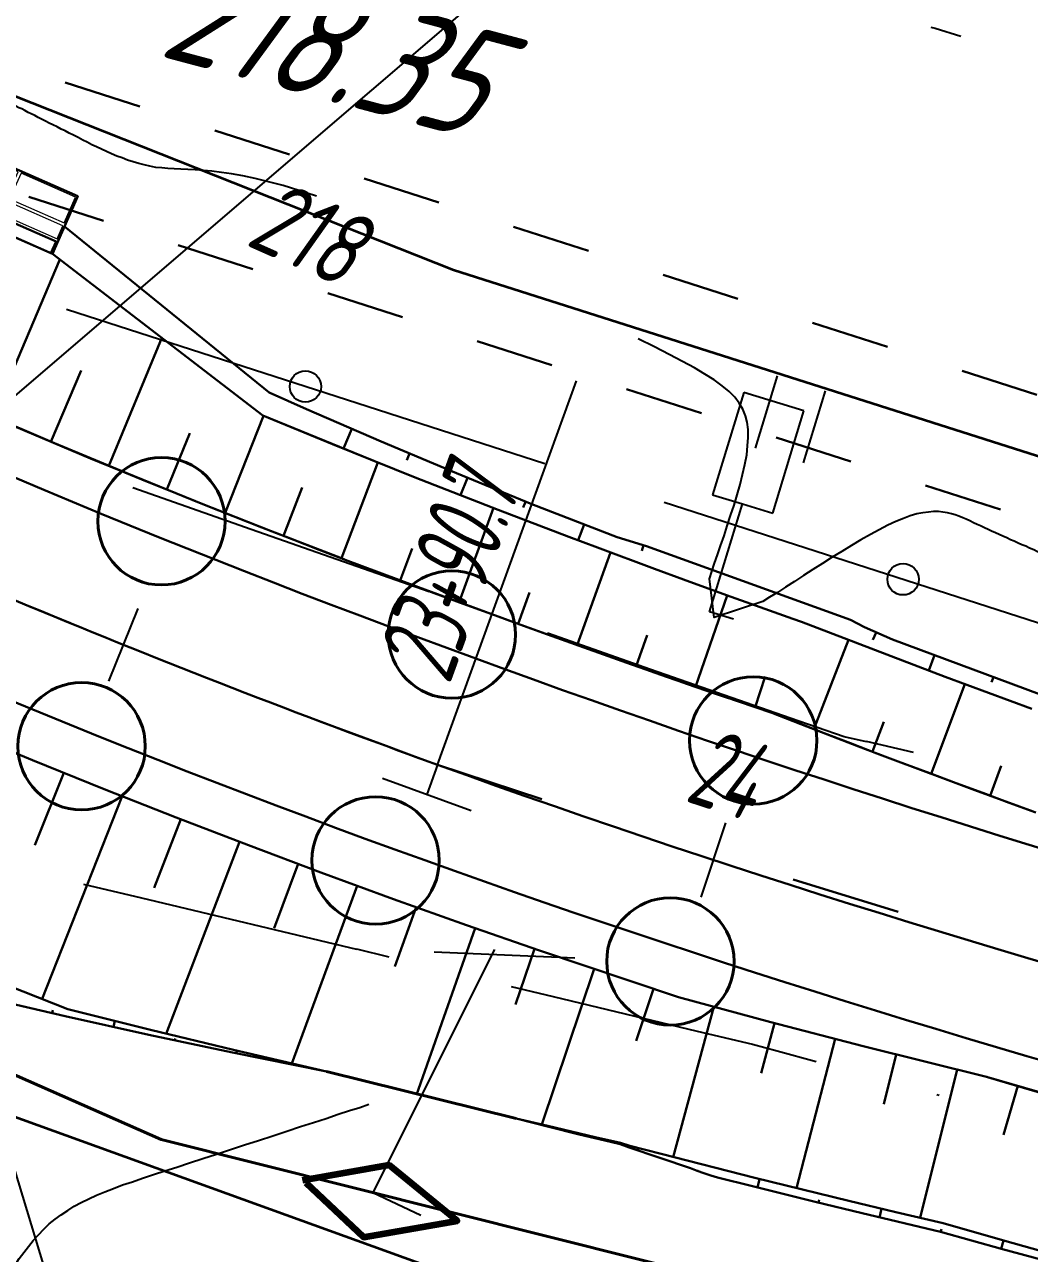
# Model space of a CAD drawing. Header units: millimetres. Extents: x -698 to 8131, y -704 to 4503.
# Drawn here: x 1544.66 to 1576.65, y 3505.18 to 3544.32 of the extents above; entities that cross this region are included whole.
import ezdxf
from ezdxf import colors
from ezdxf.entities.mleader import LeaderData, LeaderLine
from ezdxf.math import Vec2, Vec3

# ---------------------------------------------------------------- set-up
doc = ezdxf.new("R2010")
doc.units = ezdxf.units.MM
for name, pattern in [('ACAD_ISO02W100', [15, 12, -3]), ('CONTI', [0]), ('STRIHSMALL', [1, 0.5, -0.5]), ('STROT', [1.7, 0.5, -1.2])]:
    doc.linetypes.add(name, pattern=pattern)
for name, color, linetype, lineweight in [('10', 1, 'Continuous', 35), ('КОПИЯ_ОСЬ_13_ОТКОСЫ', 7, 'Continuous', 30), ('Огражд-перила', 1, 'ограждение2', 40), ('ОСЬ_ВЕРХ_ПОКРЫТИЯ_ГРАНИЦЫ_ПОЛОС', 7, 'Continuous', 30), ('ОСЬ_ВЕРХ_ПОКРЫТИЯ_ОСЬ', 1, 'Continuous', 30), ('Трубы мет.', 7, 'ACAD_ISO02W100', 30)]:
    doc.layers.add(name, color=color, linetype=linetype, lineweight=lineweight)
for name, color, linetype in [('_Ростелеком', 6, 'Continuous'), ('GOR_BDEFAULT', 212, 'CONTI'), ('PI_OTDEFAULT', 172, 'CONTI'), ('PLN_O', 7, 'CONTI'), ('SIT_LDEFAULT', 7, 'CONTI'), ('USLZNDEFAULT', 7, 'CONTI'), ('ZAPSKDEFAULT', 7, 'CONTI'), ('Выноски', 250, 'Continuous'), ('Изменение выноски', 3, 'Continuous'), ('ОСЬ_ВЕРХ_ПОКРЫТИЯ_ПИКЕТЫ', 1, 'Continuous'), ('ОСЬ_ВЕРХ_ПОКРЫТИЯ_РАЗБИВКА_КРИВ', 1, 'Continuous'), ('разметка', 7, 'Continuous')]:
    doc.layers.add(name, color=color, linetype=linetype)
doc.styles.add('eskd', font='isocpeui.ttf', dxfattribs={"width": 1.2})
doc.styles.add('SHRFT', font='isocpeui.ttf', dxfattribs={"width": 3.5})
doc.styles.get("Standard").update_dxf_attribs({"font": 'isocpeui.ttf'})
doc.styles.add('STYLE1', font='isocpeui.ttf', dxfattribs={"width": 0.9})
doc.styles.add('ГОСТ', font='isocpeui.ttf', dxfattribs={"height": 4})
doc.linetypes.add('кабель_связи_проект.', pattern='A,10,-1,["/",STYLE1,S=3,R=0,X=0,Y=-1.5],-4.1', length=15.1)
doc.linetypes.add('ограждение2', pattern='A,0.25,-0.1,[132,ltypeshp.shx,S=0.1,R=0,X=-0.1,Y=0],-0.1,1', length=1.45)

# ---------------------------------------------------------------- blocks, each defined once
blk = doc.blocks.new('BL_2011')
at = {"color": 0}
for p, q in [((0, 0), (0, 2.4)), ((1.6, 0), (1.6, 2.4))]:
    blk.add_line(p, q, dxfattribs=at)
blk = doc.blocks.new('BL_12')
at = {"color": 0}
for p, q in [((1, 7), (-1, 7)), ((-1, 7), (-1, 3.6)), ((1, 3.6), (1, 7)), ((-1, 3.6), (0, 3.6)), ((0, 0), (0, 3.6)), ((0, 3.6), (1, 3.6)), ((0.8, 0), (0, 0))]:
    blk.add_line(p, q, dxfattribs=at)
blk = doc.blocks.new('7')
at = {"layer": 'Огражд-перила', "linetype": 'Continuous'}
blk.add_circle((0, 0), 2.028, dxfattribs=at)
blk = doc.blocks.new('A$C26264B13')
at = {"layer": 'Трубы мет.', "linetype": 'Continuous'}
for points in [[(0, 31), (-20, 31), (-20, -31), (0, -31)], [(0, 30.5), (-4, 30.5), (-4, 11.5), (0, 11.5)], [(0, -30.5), (-4, -30.5), (-4, -11.5), (0, -11.5)]]:
    blk.add_lwpolyline(points, close=True, dxfattribs=at)
at = {"layer": 'Трубы мет.', "linetype": 'Continuous', "lineweight": 0}
for points in [[(-10.5, 30.5), (-19.5, 30.5), (-19.5, 11.5), (-10.5, 11.5)], [(-5, 30.5), (-9.5, 30.5), (-9.5, 11.5), (-5, 11.5)], [(-10.5, 10.5), (-19.5, 10.5), (-19.5, 0.5), (-10.5, 0.5)], [(-0.5, 10.5), (-9.5, 10.5), (-9.5, 0.5), (-0.5, 0.5)], [(-10.5, -0.5), (-19.5, -0.5), (-19.5, -10.5), (-10.5, -10.5)], [(-0.5, -0.5), (-9.5, -0.5), (-9.5, -10.5), (-0.5, -10.5)], [(-10.5, -30.5), (-19.5, -30.5), (-19.5, -11.5), (-10.5, -11.5)], [(-5, -30.5), (-9.5, -30.5), (-9.5, -11.5), (-5, -11.5)]]:
    blk.add_lwpolyline(points, close=True, dxfattribs=at)

msp = doc.modelspace()

# ---------------------------------------------------------------- linework, layer by layer
at = {"linetype": 'Continuous'}
msp.add_lwpolyline([(1536.468, 3525.746), (1594.178, 3575.213), (1594.24, 3575.194)], dxfattribs=at)
at = {"layer": '10'}
for points in [[(1046.543, 3727.064), (1198.733, 3733.064), (1220.213, 3730.384), (1260.153, 3712.304), (1366.673, 3650.014), (1391.903, 3633.604), (1426.223, 3611.284), (1477.833, 3579.504), (1522.493, 3550.704), (1558.313, 3536.504), (1597.923, 3523.884), (1628.593, 3510.074), (1698.423, 3498.654), (1715.913, 3495.084), (1834.883, 3470.784), (1953.683, 3446.504), (2141.803, 3408.074), (2216.553, 3392.804)], [(2162.783, 3383.774), (2086.083, 3399.104), (2023.843, 3412.104), (1914.293, 3434.964), (1842.823, 3450.024), (1748.353, 3469.324), (1605.033, 3494.404), (1606.563, 3488.914), (1596.893, 3490.534), (1543.043, 3509.994), (1510.863, 3521.344), (1481.723, 3540.654), (1368.533, 3619.734), (1289.903, 3664.834), (1246.893, 3688.964), (1228.043, 3695.534), (1204.683, 3699.254), (843.893, 3696.004)]]:
    msp.add_lwpolyline(points, dxfattribs=at)
at = {"layer": '_Ростелеком', "linetype": 'кабель_связи_проект.', "lineweight": 40, "ltscale": 0.25}
msp.add_lwpolyline([(1139.317, 3707.384), (1173.443, 3705.052), (1210.365, 3699.103), (1228.095, 3695.879), (1247.2, 3689.26), (1259.613, 3683.865), (1298.754, 3664.906), (1337.605, 3641.335), (1379.143, 3613.354), (1432.54, 3577.081), (1497.38, 3534.92), (1507.859, 3528.099), (1522.677, 3520.444), (1549.009, 3508.805), (1605.059, 3494.766), (1669.261, 3483.803), (1746.706, 3469.612), (1806.748, 3457.394), (1856.922, 3447.106), (1888.768, 3440.625), (1918.482, 3434.382), (2018.587, 3413.687), (2116.876, 3393.624), (2299.356, 3355.85)], dxfattribs=at)
at = {"layer": '_Ростелеком', "ltscale": 0.25}
for points in [[(1559.617, 3514.858), (1555.745, 3507.117), (1557.276, 3506.397)], [(1557.696, 3514.788), (1562.175, 3514.599)]]:
    msp.add_lwpolyline(points, dxfattribs=at)
at = {"layer": '_Ростелеком', "lineweight": 100, "ltscale": 0.25}
msp.add_lwpolyline([(1553.607, 3507.431), (1555.448, 3505.699), (1558.434, 3506.221), (1556.265, 3507.986), (1553.507, 3507.499)], dxfattribs=at)
at = {"layer": 'GOR_BDEFAULT', "color": 212, "flags": 128}
for points, elevation in [([(1553.949, 3538.85), (1553.389, 3539.03), (1552.889, 3539.19), (1552.419, 3539.31), (1551.999, 3539.42), (1551.609, 3539.5), (1551.249, 3539.56), (1550.929, 3539.61), (1550.619, 3539.65), (1550.349, 3539.67), (1550.089, 3539.69), (1549.859, 3539.7), (1549.629, 3539.71), (1549.419, 3539.72), (1549.219, 3539.73), (1549.029, 3539.75), (1548.839, 3539.77), (1548.649, 3539.81), (1548.469, 3539.85), (1548.289, 3539.89), (1548.109, 3539.95), (1547.929, 3540), (1547.759, 3540.07), (1547.589, 3540.13), (1547.429, 3540.2), (1547.269, 3540.27), (1547.109, 3540.35), (1546.949, 3540.42), (1546.799, 3540.49), (1546.649, 3540.57), (1546.509, 3540.64), (1546.359, 3540.72), (1546.219, 3540.79), (1546.079, 3540.86), (1545.949, 3540.93), (1545.819, 3540.99), (1545.689, 3541.06), (1545.559, 3541.12), (1545.439, 3541.18), (1545.319, 3541.24), (1545.199, 3541.3), (1545.089, 3541.36), (1544.979, 3541.42), (1544.869, 3541.47), (1544.769, 3541.52), (1544.669, 3541.58), (1544.569, 3541.63), (1544.469, 3541.67), (1544.379, 3541.72), (1544.289, 3541.77), (1544.209, 3541.81), (1544.129, 3541.85), (1544.049, 3541.89), (1543.969, 3541.93), (1543.899, 3541.97), (1543.829, 3542), (1543.759, 3542.04), (1543.699, 3542.07), (1543.639, 3542.1), (1543.579, 3542.13), (1543.529, 3542.16), (1543.049, 3542.4), (1542.969, 3542.65), (1542.969, 3542.69), (1542.979, 3542.73), (1542.989, 3542.77), (1543.009, 3542.81), (1543.019, 3542.86), (1543.029, 3542.9), (1543.039, 3542.95), (1543.049, 3542.99), (1543.059, 3543.03), (1543.069, 3543.06), (1543.079, 3543.09), (1543.079, 3543.12), (1543.089, 3543.14)], 218), ([(1649.799, 3507.07), (1649.679, 3507.11), (1649.539, 3507.16), (1649.389, 3507.22), (1649.219, 3507.28), (1649.049, 3507.35), (1648.859, 3507.41), (1648.659, 3507.49), (1648.459, 3507.56), (1648.239, 3507.64), (1648.019, 3507.72), (1647.789, 3507.8), (1647.559, 3507.89), (1647.319, 3507.97), (1647.079, 3508.06), (1646.839, 3508.15), (1646.589, 3508.23), (1646.349, 3508.32), (1646.099, 3508.41), (1645.849, 3508.5), (1645.599, 3508.58), (1645.349, 3508.67), (1645.099, 3508.75), (1644.849, 3508.83), (1644.599, 3508.91), (1644.349, 3508.99), (1644.099, 3509.07), (1643.849, 3509.14), (1643.599, 3509.21), (1643.359, 3509.28), (1643.109, 3509.34), (1642.869, 3509.4), (1642.629, 3509.46), (1642.389, 3509.52), (1642.149, 3509.57), (1641.909, 3509.62), (1641.659, 3509.67), (1641.419, 3509.72), (1641.169, 3509.77), (1640.929, 3509.83), (1640.669, 3509.88), (1640.419, 3509.93), (1640.159, 3509.99), (1639.889, 3510.04), (1639.619, 3510.11), (1639.339, 3510.17), (1639.059, 3510.24), (1638.769, 3510.31), (1638.479, 3510.39), (1638.179, 3510.47), (1637.869, 3510.55), (1637.559, 3510.63), (1637.249, 3510.72), (1636.939, 3510.81), (1636.619, 3510.9), (1636.309, 3510.99), (1635.989, 3511.08), (1635.669, 3511.17), (1635.349, 3511.27), (1635.039, 3511.36), (1634.719, 3511.45), (1634.409, 3511.55), (1634.099, 3511.64), (1633.789, 3511.73), (1633.489, 3511.83), (1633.179, 3511.92), (1632.879, 3512.01), (1632.579, 3512.1), (1632.289, 3512.19), (1631.989, 3512.28), (1631.699, 3512.37), (1631.409, 3512.46), (1631.119, 3512.55), (1630.829, 3512.63), (1630.549, 3512.72), (1630.269, 3512.8), (1629.989, 3512.89), (1629.709, 3512.97), (1629.439, 3513.06), (1629.169, 3513.14), (1628.889, 3513.22), (1628.629, 3513.31), (1628.359, 3513.39), (1628.089, 3513.47), (1627.829, 3513.55), (1627.569, 3513.63), (1627.309, 3513.71), (1627.059, 3513.79), (1626.799, 3513.86), (1626.549, 3513.94), (1626.299, 3514.02), (1626.049, 3514.1), (1625.799, 3514.17), (1625.559, 3514.25), (1625.309, 3514.33), (1625.069, 3514.4), (1624.829, 3514.47), (1624.589, 3514.55), (1624.349, 3514.62), (1624.109, 3514.69), (1623.869, 3514.76), (1623.639, 3514.83), (1623.399, 3514.89), (1623.159, 3514.96), (1622.919, 3515.02), (1622.689, 3515.08), (1622.449, 3515.14), (1622.209, 3515.2), (1621.969, 3515.26), (1621.729, 3515.31), (1621.489, 3515.37), (1621.249, 3515.42), (1621.009, 3515.47), (1620.759, 3515.52), (1620.519, 3515.57), (1620.279, 3515.62), (1620.029, 3515.67), (1619.779, 3515.72), (1619.539, 3515.77), (1619.289, 3515.82), (1619.039, 3515.87), (1618.779, 3515.92), (1618.529, 3515.97), (1618.279, 3516.02), (1618.019, 3516.07), (1617.759, 3516.13), (1617.509, 3516.18), (1617.249, 3516.23), (1616.989, 3516.28), (1616.729, 3516.34), (1616.469, 3516.39), (1616.199, 3516.44), (1615.939, 3516.5), (1615.679, 3516.55), (1615.409, 3516.61), (1615.149, 3516.66), (1614.879, 3516.72), (1614.609, 3516.77), (1614.349, 3516.83), (1614.069, 3516.89), (1613.799, 3516.95), (1613.519, 3517.01), (1613.229, 3517.07), (1612.939, 3517.14), (1612.649, 3517.21), (1612.339, 3517.28), (1612.029, 3517.35), (1611.709, 3517.43), (1611.379, 3517.52), (1611.039, 3517.61), (1610.689, 3517.7), (1610.329, 3517.8), (1609.959, 3517.9), (1609.579, 3518.01), (1609.199, 3518.12), (1608.799, 3518.23), (1608.409, 3518.35), (1608.009, 3518.46), (1607.609, 3518.58), (1607.219, 3518.69), (1606.819, 3518.8), (1606.429, 3518.92), (1606.049, 3519.02), (1605.679, 3519.13), (1605.309, 3519.23), (1604.949, 3519.33), (1604.609, 3519.42), (1604.269, 3519.51), (1603.949, 3519.59), (1603.639, 3519.67), (1603.339, 3519.74), (1603.039, 3519.82), (1602.749, 3519.88), (1602.469, 3519.95), (1602.199, 3520.01), (1601.929, 3520.07), (1601.669, 3520.13), (1601.409, 3520.18), (1601.149, 3520.24), (1600.899, 3520.29), (1600.649, 3520.35), (1600.389, 3520.4), (1600.139, 3520.45), (1599.899, 3520.51), (1599.649, 3520.56), (1599.399, 3520.61), (1599.159, 3520.66), (1598.909, 3520.72), (1598.669, 3520.77), (1598.429, 3520.82), (1598.189, 3520.87), (1597.949, 3520.92), (1597.709, 3520.97), (1597.479, 3521.02), (1597.239, 3521.07), (1597.009, 3521.12), (1596.779, 3521.17), (1596.559, 3521.22), (1596.329, 3521.27), (1596.109, 3521.32), (1595.889, 3521.37), (1595.669, 3521.41), (1595.449, 3521.46), (1595.239, 3521.5), (1595.019, 3521.55), (1594.809, 3521.59), (1594.609, 3521.64), (1594.399, 3521.68), (1594.199, 3521.72), (1593.999, 3521.77), (1593.799, 3521.81), (1593.609, 3521.85), (1593.419, 3521.89), (1593.229, 3521.93), (1593.039, 3521.96), (1592.859, 3522), (1592.679, 3522.04), (1592.499, 3522.08), (1592.329, 3522.12), (1592.159, 3522.17), (1591.989, 3522.21), (1591.819, 3522.26), (1591.659, 3522.3), (1591.499, 3522.35), (1591.339, 3522.4), (1591.189, 3522.45), (1591.029, 3522.51), (1590.889, 3522.57), (1590.739, 3522.63), (1590.599, 3522.69), (1590.459, 3522.75), (1590.319, 3522.82), (1590.179, 3522.88), (1590.049, 3522.95), (1589.919, 3523.02), (1589.779, 3523.09), (1589.659, 3523.16), (1589.529, 3523.23), (1589.399, 3523.3), (1589.279, 3523.37), (1589.149, 3523.44), (1589.029, 3523.51), (1588.899, 3523.57), (1588.779, 3523.64), (1588.659, 3523.71), (1588.539, 3523.78), (1588.419, 3523.84), (1588.299, 3523.91), (1588.179, 3523.97), (1588.069, 3524.04), (1587.949, 3524.1), (1587.839, 3524.16), (1587.719, 3524.23), (1587.609, 3524.29), (1587.489, 3524.35), (1587.379, 3524.41), (1587.269, 3524.47), (1587.149, 3524.53), (1587.039, 3524.59), (1586.919, 3524.65), (1586.799, 3524.71), (1586.669, 3524.77), (1586.539, 3524.83), (1586.399, 3524.88), (1586.259, 3524.94), (1586.099, 3525), (1585.929, 3525.05), (1585.759, 3525.1), (1585.559, 3525.16), (1585.359, 3525.21), (1585.139, 3525.26), (1584.909, 3525.31), (1584.659, 3525.36), (1584.399, 3525.41), (1584.129, 3525.46), (1583.849, 3525.51), (1583.559, 3525.56), (1583.269, 3525.61), (1582.979, 3525.66), (1582.689, 3525.71), (1582.399, 3525.76), (1582.119, 3525.81), (1581.839, 3525.86), (1581.569, 3525.91), (1581.299, 3525.96), (1581.049, 3526.02), (1580.819, 3526.07), (1580.589, 3526.12), (1580.379, 3526.18), (1580.179, 3526.23), (1579.989, 3526.29), (1579.809, 3526.34), (1579.639, 3526.4), (1579.479, 3526.46), (1579.319, 3526.51), (1579.169, 3526.57), (1579.019, 3526.63), (1578.879, 3526.69), (1578.739, 3526.74), (1578.609, 3526.8), (1578.469, 3526.86), (1578.339, 3526.92), (1578.199, 3526.97), (1578.069, 3527.03), (1577.939, 3527.09), (1577.809, 3527.14), (1577.679, 3527.2), (1577.549, 3527.25), (1577.419, 3527.31), (1577.289, 3527.36), (1577.159, 3527.42), (1577.039, 3527.48), (1576.909, 3527.53), (1576.789, 3527.59), (1576.659, 3527.64), (1576.539, 3527.7), (1576.409, 3527.75), (1576.289, 3527.8), (1576.169, 3527.86), (1576.049, 3527.91), (1575.929, 3527.97), (1575.809, 3528.02), (1575.689, 3528.08), (1575.569, 3528.13), (1575.449, 3528.18), (1575.339, 3528.24), (1575.219, 3528.29), (1575.099, 3528.35), (1574.989, 3528.4), (1574.869, 3528.45), (1574.759, 3528.51), (1574.639, 3528.56), (1574.529, 3528.61), (1574.409, 3528.66), (1574.289, 3528.7), (1574.169, 3528.74), (1574.039, 3528.77), (1573.899, 3528.79), (1573.759, 3528.81), (1573.599, 3528.81), (1573.439, 3528.79), (1573.259, 3528.77), (1573.069, 3528.73), (1572.859, 3528.67), (1572.639, 3528.59), (1572.399, 3528.49), (1572.149, 3528.37), (1571.869, 3528.23), (1571.589, 3528.08), (1571.289, 3527.91), (1570.989, 3527.73), (1570.679, 3527.54), (1570.369, 3527.35), (1570.059, 3527.15), (1569.759, 3526.96), (1569.459, 3526.77), (1569.169, 3526.58), (1568.889, 3526.4), (1568.629, 3526.23), (1568.379, 3526.08), (1568.159, 3525.94), (1566.619, 3525.43), (1566.469, 3526.67), (1566.539, 3526.9), (1566.629, 3527.16), (1566.719, 3527.43), (1566.819, 3527.72), (1566.929, 3528.03), (1567.029, 3528.35), (1567.139, 3528.68), (1567.249, 3529.01), (1567.349, 3529.34), (1567.439, 3529.67), (1567.519, 3529.99), (1567.589, 3530.31), (1567.649, 3530.61), (1567.679, 3530.9), (1567.699, 3531.17), (1567.699, 3531.42), (1567.669, 3531.65), (1567.609, 3531.86), (1567.529, 3532.07), (1567.409, 3532.26), (1567.269, 3532.45), (1567.089, 3532.63), (1566.869, 3532.81), (1566.619, 3533), (1566.319, 3533.18), (1565.989, 3533.38), (1565.609, 3533.59), (1565.179, 3533.81), (1564.709, 3534.05), (1564.189, 3534.31)], 218), ([(1547.129, 3499.27), (1546.719, 3499.42), (1546.349, 3499.56), (1546.019, 3499.7), (1545.739, 3499.83), (1545.499, 3499.96), (1545.289, 3500.08), (1545.119, 3500.19), (1544.979, 3500.3), (1544.859, 3500.41), (1544.759, 3500.5), (1544.679, 3500.6), (1544.619, 3500.68), (1544.569, 3500.77), (1544.529, 3500.84), (1544.499, 3500.91), (1544.209, 3501.47), (1543.989, 3501.84), (1543.799, 3502.16), (1543.649, 3502.39), (1543.479, 3502.62), (1543.629, 3503.44), (1543.689, 3503.58), (1543.759, 3503.73), (1543.839, 3503.89), (1543.919, 3504.06), (1544.019, 3504.25), (1544.129, 3504.43), (1544.239, 3504.62), (1544.359, 3504.82), (1544.489, 3505.02), (1544.629, 3505.21), (1544.779, 3505.4), (1544.929, 3505.59), (1545.099, 3505.77), (1545.269, 3505.95), (1545.439, 3506.12), (1545.629, 3506.27), (1545.819, 3506.41), (1546.029, 3506.55), (1546.239, 3506.68), (1546.459, 3506.8), (1546.699, 3506.92), (1546.949, 3507.03), (1547.209, 3507.14), (1547.489, 3507.25), (1547.779, 3507.36), (1548.089, 3507.46), (1548.409, 3507.58), (1548.759, 3507.69), (1549.119, 3507.81), (1549.509, 3507.93), (1549.909, 3508.07), (1550.329, 3508.2), (1550.769, 3508.34), (1551.209, 3508.49), (1551.659, 3508.64), (1552.109, 3508.78), (1552.559, 3508.93), (1553.009, 3509.07), (1553.439, 3509.22), (1553.859, 3509.35), (1554.259, 3509.48), (1554.639, 3509.61), (1554.999, 3509.73), (1555.329, 3509.83), (1555.619, 3509.93)], 216)]:
    msp.add_lwpolyline(points, dxfattribs=dict(at, elevation=elevation))
at = {"layer": 'PLN_O'}
for p, q in [((1545.989, 3535.25), (1561.219, 3530.34)), ((1565.019, 3529.11), (1580.249, 3524.2))]:
    msp.add_line(p, q, dxfattribs=at)
for centre in [(1553.599, 3532.79), (1572.629, 3526.65)]:
    msp.add_circle(centre, 0.5, dxfattribs=at)
at = {"layer": 'SIT_LDEFAULT', "color": 7}
for p, q in [((1573.509, 3544.24), (1573.649, 3544.2)), ((1573.649, 3544.2), (1574.469, 3543.95)), ((1551.869, 3528.24), (1548.099, 3529.56)), ((1557.539, 3526.25), (1551.869, 3528.24)), ((1564.589, 3523.78), (1561.309, 3524.93)), ((1569.029, 3522.23), (1564.589, 3523.78)), ((1570.749, 3521.63), (1569.029, 3522.23)), ((1571.469, 3521.47), (1570.749, 3521.63)), ((1572.959, 3521.13), (1571.469, 3521.48)), ((1546.529, 3516.94), (1548.379, 3516.5)), ((1548.379, 3516.51), (1555.229, 3514.87)), ((1555.229, 3514.88), (1556.259, 3514.63)), ((1560.149, 3513.68), (1561.489, 3513.36)), ((1561.489, 3513.36), (1566.069, 3512.26)), ((1566.069, 3512.26), (1567.839, 3511.84)), ((1567.839, 3511.84), (1568.619, 3511.63)), ((1568.619, 3511.63), (1569.859, 3511.29)), ((1573.709, 3510.24), (1573.779, 3510.22))]:
    msp.add_line(p, q, dxfattribs=at)
at = {"layer": 'Изменение выноски', "color": 6, "linetype": 'STRIHSMALL', "lineweight": 30, "ltscale": 5}
for points in [[(556.332, 3860.56), (604.918, 3817.015), (628.184, 3799.301), (686.099, 3761.104), (720.913, 3742.414), (750.286, 3732.575), (769.134, 3728.282), (789.493, 3727.106), (889.152, 3726.396), (1065.261, 3728.586), (1211.221, 3732.103), (1235.187, 3728.312), (1268.027, 3716.586), (1413.955, 3630.282), (1512.481, 3559.579), (1541.19, 3544.005), (1583.744, 3530.316), (1643.333, 3517.859), (1703.527, 3507.498), (1908.586, 3467.917), (1956.677, 3459.176)], [(555.17, 3856.914), (603.757, 3813.368), (627.023, 3795.654), (684.937, 3757.458), (719.751, 3738.767), (749.124, 3728.928), (767.972, 3724.635), (788.332, 3723.459), (887.99, 3722.749), (1064.099, 3724.939), (1210.06, 3728.456), (1234.026, 3724.666), (1266.865, 3712.939), (1412.793, 3626.635), (1511.319, 3555.932), (1540.029, 3540.359), (1582.582, 3526.669), (1642.171, 3514.212), (1702.365, 3503.851), (1907.424, 3464.27), (1955.515, 3455.529)]]:
    msp.add_lwpolyline(points, dxfattribs=at)
at = {"layer": 'КОПИЯ_ОСЬ_13_ОТКОСЫ'}
for p, q in [((1543.647, 3531.816), (1545.782, 3536.835)), ((1547.334, 3530.265), (1549.027, 3534.34)), ((1545.488, 3531.033), (1546.454, 3533.304)), ((1551.042, 3528.764), (1552.263, 3531.851)), ((1549.186, 3529.509), (1549.913, 3531.304)), ((1552.903, 3528.031), (1553.497, 3529.572))]:
    msp.add_line(p, q, dxfattribs=at)
at = {"layer": 'КОПИЯ_ОСЬ_13_ОТКОСЫ', "ltscale": 7}
for points in [[(1555.908, 3530.372), (1552.245, 3531.865), (1545.542, 3537.019), (1539.913, 3539.495), (1530.505, 3541.309)], [(1552.444, 3532.595), (1545.925, 3537.889)], [(1545.542, 3537.019), (1552.245, 3531.865)]]:
    msp.add_lwpolyline(points, dxfattribs=at)
at = {"layer": 'КОПИЯ_ОСЬ_13_ОТКОСЫ'}
for points in [[(1529.103, 3538.481), (1529.332, 3538.369), (1530.662, 3537.729), (1534.221, 3536.054), (1536.481, 3535.001), (1538.75, 3533.967), (1541.027, 3532.953), (1543.313, 3531.958), (1545.608, 3530.982), (1547.91, 3530.026), (1550.221, 3529.089), (1552.539, 3528.172), (1554.744, 3527.321)], [(1518.775, 3532.995), (1521.478, 3531.607), (1524.196, 3530.241), (1526.926, 3528.901), (1530.246, 3527.316), (1533.584, 3525.769), (1535.832, 3524.757), (1538.088, 3523.763), (1540.352, 3522.788), (1542.624, 3521.83), (1544.903, 3520.89), (1547.19, 3519.969), (1549.484, 3519.066), (1551.785, 3518.18), (1554.093, 3517.314), (1556.408, 3516.465), (1558.729, 3515.635), (1561.057, 3514.823), (1565.478, 3513.339), (1568.415, 3512.548), (1571.358, 3511.783), (1575.286, 3510.801), (1581.01, 3509.146)], [(1552.444, 3532.595), (1553.631, 3532.07), (1556.014, 3531.039), (1558.406, 3530.03), (1560.808, 3529.042), (1563.525, 3527.989), (1564.455, 3527.704), (1564.455, 3527.704), (1570.96, 3525.364), (1570.96, 3525.364), (1570.96, 3525.364), (1570.96, 3525.364), (1570.96, 3525.364), (1571.396, 3525.128), (1572.293, 3524.73), (1578.257, 3522.513)], [(1552.245, 3531.865), (1554.461, 3530.952), (1557.094, 3529.896), (1559.738, 3528.866), (1561.984, 3528.005), (1562.894, 3527.661), (1564.719, 3526.98), (1565.634, 3526.643), (1567.008, 3526.143), (1567.926, 3525.813), (1569.121, 3525.387), (1569.399, 3525.294), (1573.968, 3523.545), (1575.346, 3523.032), (1576.726, 3522.523)], [(1552.245, 3531.865), (1554.461, 3530.952), (1557.094, 3529.896), (1559.738, 3528.866), (1561.984, 3528.005), (1562.894, 3527.661), (1564.719, 3526.98), (1565.634, 3526.643), (1567.008, 3526.143), (1567.926, 3525.813), (1569.121, 3525.387), (1569.398, 3525.294), (1573.968, 3523.545), (1575.346, 3523.032), (1576.726, 3522.523)], [(1555.077, 3531.441), (1554.806, 3530.812)], [(1556.916, 3530.656), (1556.827, 3530.445)], [(1554.744, 3527.32), (1555.907, 3530.369)], [(1558.761, 3529.883), (1558.532, 3529.332)], [(1560.611, 3529.122), (1560.536, 3528.938)], [(1558.49, 3525.919), (1559.59, 3528.923)], [(1562.474, 3528.396), (1562.279, 3527.893)], [(1556.615, 3526.613), (1556.996, 3527.632)], [(1562.249, 3524.551), (1563.317, 3527.503)], [(1564.36, 3527.733), (1564.307, 3527.561)], [(1554.744, 3527.321), (1554.865, 3527.274), (1557.199, 3526.396), (1560.462, 3525.198), (1562.312, 3524.529), (1563.238, 3524.198), (1565.095, 3523.546), (1566.025, 3523.224), (1567.89, 3522.589), (1568.45, 3522.401), (1569.369, 3522.041), (1571.211, 3521.33), (1572.134, 3520.978), (1573.984, 3520.282), (1574.911, 3519.938), (1576.769, 3519.257)], [(1560.369, 3525.232), (1560.737, 3526.233)], [(1566.023, 3523.225), (1567.031, 3526.135)], [(1564.134, 3523.884), (1564.481, 3524.871)], [(1571.774, 3524.96), (1571.669, 3524.724)], [(1569.788, 3521.879), (1570.887, 3524.724)], [(1573.635, 3524.231), (1573.454, 3523.742)], [(1567.916, 3522.58), (1568.243, 3523.553)], [(1573.526, 3520.454), (1574.6, 3523.309)], [(1575.51, 3523.534), (1575.449, 3523.371)], [(1571.655, 3521.161), (1572.017, 3522.111)], [(1545.91, 3520.482), (1544.983, 3518.185)], [(1575.401, 3519.758), (1575.751, 3520.713)], [(1547.767, 3519.74), (1545.212, 3513.288)], [(1549.629, 3519.009), (1548.778, 3516.819)], [(1551.496, 3518.291), (1549.165, 3512.177)], [(1553.367, 3517.584), (1552.603, 3515.541)], [(1535.559, 3517.103), (1546.038, 3512.961), (1546.038, 3512.961), (1546.038, 3512.961), (1548.668, 3512.299), (1551.304, 3511.66), (1554.269, 3510.971)], [(1555.242, 3516.89), (1553.165, 3511.224)], [(1557.122, 3516.207), (1556.442, 3514.314)], [(1559.007, 3515.537), (1557.139, 3510.232)], [(1535.399, 3514.176), (1538.594, 3514.701), (1540.942, 3514.017), (1543.295, 3513.351), (1545.949, 3512.737), (1548.609, 3512.146), (1551.273, 3511.579), (1554.269, 3510.971)], [(1560.895, 3514.879), (1560.284, 3513.107)], [(1562.791, 3514.242), (1561.127, 3509.285)], [(1564.687, 3513.605), (1564.132, 3511.953)], [(1566.603, 3513.033), (1565.308, 3508.247)], [(1545.535, 3512.831), (1545.558, 3512.931)], [(1547.486, 3512.392), (1547.528, 3512.583)], [(1568.535, 3512.517), (1568.112, 3510.919)], [(1549.44, 3511.967), (1549.454, 3512.03)], [(1570.47, 3512.011), (1569.241, 3507.256)], [(1551.397, 3511.554), (1551.414, 3511.635)], [(1572.409, 3511.52), (1572.012, 3509.932)], [(1553.357, 3511.156), (1553.363, 3511.183)], [(1574.349, 3511.035), (1573.169, 3506.312)], [(1576.279, 3510.514), (1575.829, 3508.955)], [(1560.309, 3509.475), (1561.318, 3509.24), (1562.827, 3508.886), (1563.633, 3508.701), (1563.927, 3508.607), (1564.923, 3508.347), (1567.911, 3507.586), (1570.906, 3506.85), (1572.403, 3506.492), (1573.901, 3506.141), (1575.868, 3505.582), (1577.345, 3505.169)], [(1560.309, 3509.475), (1561.312, 3509.223), (1562.312, 3508.967), (1563.318, 3508.731), (1563.618, 3508.657), (1563.907, 3508.548), (1565.857, 3507.895), (1566.07, 3507.812), (1566.285, 3507.735), (1566.503, 3507.665), (1566.722, 3507.602), (1567.83, 3507.32), (1569.826, 3506.824), (1571.323, 3506.459), (1573.818, 3505.862), (1575.792, 3505.319), (1578.755, 3504.524)], [(1564.175, 3508.458), (1564.201, 3508.536)], [(1566.068, 3507.813), (1566.077, 3507.838)], [(1567.994, 3507.279), (1568.061, 3507.548)], [(1569.935, 3506.797), (1569.957, 3506.887)], [(1571.879, 3506.326), (1571.945, 3506.602)], [(1573.824, 3505.86), (1573.849, 3505.951)], [(1575.752, 3505.33), (1575.825, 3505.595)]]:
    msp.add_lwpolyline(points, dxfattribs=at)
at = {"layer": 'КОПИЯ_ОСЬ_13_ОТКОСЫ', "lineweight": 40, "ltscale": 7}
msp.add_lwpolyline([(1554.269, 3510.971), (1560.309, 3509.475)], dxfattribs=at)
at = {"layer": 'ОСЬ_ВЕРХ_ПОКРЫТИЯ_ГРАНИЦЫ_ПОЛОС', "linetype": 'Continuous'}
for points in [[(1544.05, 3531.642), (1544.951, 3531.259), (1545.854, 3530.879), (1546.758, 3530.501), (1547.663, 3530.127), (1548.569, 3529.756), (1549.477, 3529.388), (1550.386, 3529.023), (1551.296, 3528.66), (1552.207, 3528.301), (1553.12, 3527.945), (1554.033, 3527.592), (1554.948, 3527.242), (1555.864, 3526.895), (1556.781, 3526.551), (1557.7, 3526.21), (1558.619, 3525.872), (1559.539, 3525.538), (1560.425, 3525.212), (1561.312, 3524.889), (1562.201, 3524.569), (1563.09, 3524.251), (1563.98, 3523.936), (1564.872, 3523.624), (1565.765, 3523.314), (1566.659, 3523.007), (1567.554, 3522.703), (1568.45, 3522.401), (1569.285, 3522.074), (1570.122, 3521.749), (1570.959, 3521.426), (1571.798, 3521.106), (1572.638, 3520.787), (1573.479, 3520.471), (1574.321, 3520.157), (1575.164, 3519.844), (1576.008, 3519.534), (1576.853, 3519.226)], [(1577.585, 3517.909), (1576.648, 3518.195), (1575.712, 3518.484), (1574.776, 3518.775), (1573.842, 3519.069), (1572.908, 3519.365), (1571.975, 3519.664), (1571.044, 3519.965), (1570.113, 3520.269), (1569.183, 3520.575), (1568.255, 3520.884), (1567.327, 3521.196), (1566.4, 3521.51), (1565.475, 3521.828), (1564.551, 3522.148), (1563.627, 3522.47), (1562.705, 3522.796), (1561.785, 3523.124), (1560.865, 3523.456), (1559.946, 3523.79), (1559.029, 3524.127), (1558.104, 3524.464), (1557.18, 3524.803), (1556.257, 3525.146), (1555.335, 3525.492), (1554.415, 3525.84), (1553.495, 3526.192), (1552.577, 3526.547), (1551.66, 3526.905), (1550.744, 3527.266), (1549.829, 3527.63), (1548.916, 3527.997), (1548.003, 3528.367), (1547.092, 3528.74), (1546.182, 3529.116), (1545.274, 3529.495), (1544.367, 3529.877)]]:
    msp.add_lwpolyline(points, dxfattribs=at)
at = {"layer": 'ОСЬ_ВЕРХ_ПОКРЫТИЯ_ГРАНИЦЫ_ПОЛОС', "linetype": 'Continuous', "lineweight": 30}
for points in [[(1577.536, 3511.181), (1576.569, 3511.465), (1575.604, 3511.75), (1574.638, 3512.038), (1573.674, 3512.329), (1572.71, 3512.622), (1571.747, 3512.918), (1570.785, 3513.217), (1569.823, 3513.519), (1568.862, 3513.823), (1567.902, 3514.13), (1566.943, 3514.44), (1565.984, 3514.752), (1565.026, 3515.068), (1564.07, 3515.386), (1563.114, 3515.707), (1562.159, 3516.032), (1561.204, 3516.359), (1560.251, 3516.69), (1559.299, 3517.023), (1558.348, 3517.36), (1557.397, 3517.7), (1556.448, 3518.043), (1555.5, 3518.389), (1554.553, 3518.738), (1553.607, 3519.09), (1552.662, 3519.446), (1551.719, 3519.805), (1550.777, 3520.166), (1549.836, 3520.531), (1548.896, 3520.9), (1547.957, 3521.271), (1547.02, 3521.645), (1546.084, 3522.023), (1545.149, 3522.403), (1544.215, 3522.787)], [(1577.256, 3510.221), (1576.287, 3510.505), (1575.319, 3510.792), (1575.294, 3510.799)]]:
    msp.add_lwpolyline(points, dxfattribs=at)
at = {"layer": 'ОСЬ_ВЕРХ_ПОКРЫТИЯ_ОСЬ'}
msp.add_lwpolyline([(1532.021, 3531.453, 0.023279), (1557.805, 3520.742), (1557.805, 3520.742), (1558.735, 3520.407), (1559.667, 3520.075), (1560.599, 3519.746), (1561.533, 3519.42), (1562.468, 3519.097), (1563.404, 3518.777), (1564.341, 3518.46), (1565.278, 3518.145), (1566.217, 3517.834), (1567.156, 3517.525), (1568.097, 3517.219), (1569.038, 3516.916), (1569.981, 3516.615), (1570.924, 3516.317), (1571.868, 3516.022), (1572.812, 3515.729), (1573.758, 3515.439), (1574.704, 3515.152), (1575.651, 3514.867), (1576.599, 3514.584), (1577.547, 3514.304)], format="xyb", dxfattribs=at)
at = {"layer": 'ОСЬ_ВЕРХ_ПОКРЫТИЯ_ПИКЕТЫ'}
for p, q in [((1547.343, 3523.402), (1548.277, 3525.721)), ((1566.205, 3516.522), (1566.986, 3518.896)), ((1566.205, 3516.522), (1566.986, 3518.896))]:
    msp.add_line(p, q, dxfattribs=at)
at = {"layer": 'ОСЬ_ВЕРХ_ПОКРЫТИЯ_РАЗБИВКА_КРИВ'}
for p, q in [((1557.805, 3520.742), (1562.228, 3532.966)), ((1557.805, 3520.742), (1557.464, 3519.801)), ((1556.054, 3520.312), (1558.875, 3519.291))]:
    msp.add_line(p, q, dxfattribs=at)
at = {"layer": 'разметка', "linetype": 'STROT', "lineweight": 30, "ltscale": 7}
msp.add_lwpolyline([(466.865, 3921.648), (466.865, 3921.648, 0.010848), (512.36, 3874.567, 0.026039), (590.276, 3805.554, 0.004471), (613.924, 3787.094, 0.012597), (642.432, 3765.701, 0.122053), (777.244, 3714.201, 0.036279), (867.132, 3712.224), (1097.506, 3718.677, -0.037498), (1187.394, 3716.7, -0.079736), (1278.74, 3690.321, -0.037499), (1355.844, 3644.074), (1454.917, 3577.7, 0.037498), (1532.021, 3531.453, 0.023279), (1557.805, 3520.742, 0.037464), (1644.982, 3498.745), (2134.499, 3400.957), (2134.499, 3400.957)], format="xyb", dxfattribs=at)
at = {"layer": 'Трубы мет.', "linetype": 'Continuous'}
msp.add_lwpolyline([(1542.705, 3538.267), (1545.542, 3537.019), (1546.347, 3538.85), (1540.672, 3541.346), (1539.867, 3539.515)], close=True, dxfattribs=at)

# ---------------------------------------------------------------- block references
at = {"layer": 'USLZNDEFAULT', "color": 7, "rotation": 342.9999999999999}
msp.add_blockref('BL_12', (1566.469, 3525.61), dxfattribs=at)
at = {"layer": 'ZAPSKDEFAULT', "color": 7, "rotation": 342.9999999999999}
msp.add_blockref('BL_2011', (1567.929, 3530.83), dxfattribs=at)
at = {"layer": 'Огражд-перила', "linetype": 'Continuous', "rotation": 199.9840209747262}
for p in [(1549.016, 3528.497), (1558.262, 3524.891), (1567.86, 3521.519), (1546.473, 3521.334), (1555.832, 3517.697), (1565.22, 3514.478)]:
    msp.add_blockref('7', p, dxfattribs=at)
at = {"layer": 'Трубы мет.', "lineweight": 30, "ltscale": 7, "xscale": 0.1, "yscale": 0.1, "zscale": 0.1, "rotation": 246.26238694572}
msp.add_blockref('A$C26264B13', (1542.705, 3538.267), dxfattribs=at)

# ---------------------------------------------------------------- texts
at = {"layer": 'GOR_BDEFAULT', "color": 212, "style": 'SHRFT', "width": 0.75}
msp.add_text('218', height=2.3625, rotation=336.021, dxfattribs=at).set_placement((1551.639, 3537.32, 218))
at = {"layer": 'PI_OTDEFAULT', "color": 172, "style": 'eskd', "oblique": 10, "width": 0.8}
msp.add_text('218.35', height=3.5, rotation=345.0823, dxfattribs=at).set_placement((1548.859, 3543.34))
at = {"layer": 'ОСЬ_ВЕРХ_ПОКРЫТИЯ_ПИКЕТЫ', "width": 0.6}
msp.add_text('24', height=2.5, rotation=341.793, dxfattribs=at).set_placement((1565.639, 3519.603))
at = {"layer": 'ОСЬ_ВЕРХ_ПОКРЫТИЯ_РАЗБИВКА_КРИВ', "width": 0.6}
msp.add_text('23+90.7', height=2.5, rotation=70.1087, dxfattribs=at).set_placement((1558.185, 3523.263))

# ---------------------------------------------------------------- leaders
at = {"layer": 'Выноски', "linetype": 'Continuous'}
ml = msp.add_multileader_mtext('Standard', dxfattribs=at)
ml.set_content('Ж/б труба, {\\Fgost|c204;%%C} 1,00 м, L-21,81 м', color=256, style='ГОСТ')
ml.set_leader_properties()
ml.build(insert=Vec2(0, 0))
ml.multileader.update_dxf_attribs({"text_left_attachment_type": 5, "text_right_attachment_type": 5, "dogleg_length": 0, "arrow_head_size": 0.18})
ctx = ml.context
ctx.base_point, ctx.arrow_head_size, ctx.landing_gap_size, ctx.plane_origin, ctx.plane_x_axis, ctx.plane_y_axis = Vec3(1556.806, 3466.971), 0.18, 0, Vec3(1626.189, 3385.614), Vec3(0.958802, -0.284076), Vec3(0.284076, 0.958802)
ctx.left_attachment, ctx.right_attachment = 5, 5
notes = []
notes.append((ctx, [(1, (1, 1, 0), (1556.806, 3466.971), (1, 0), 0, [(0, [(1538.29, 3527.607)], 0, [])])]))
ctx.mtext.insert, ctx.mtext.text_direction, ctx.mtext.rotation, ctx.mtext.flow_direction = Vec3(1558.422, 3472.427), Vec3(0.958802, -0.284076), 5.995143, 5
for ctx, leaders in notes:
    for number, flags, end, landing, length, lines in leaders:
        leader = LeaderData()
        leader.index, (leader.has_last_leader_line, leader.has_dogleg_vector, leader.attachment_direction) = number, flags
        leader.last_leader_point, leader.dogleg_vector, leader.dogleg_length = Vec3(end), Vec3(landing), length
        for number, points, colour, breaks in lines:
            line = LeaderLine()
            line.index, line.vertices, line.color, line.breaks = number, Vec3.list(points), colors.encode_raw_color(colour), breaks
            leader.lines.append(line)
        ctx.leaders.append(leader)

doc.saveas('drawing.dxf')
